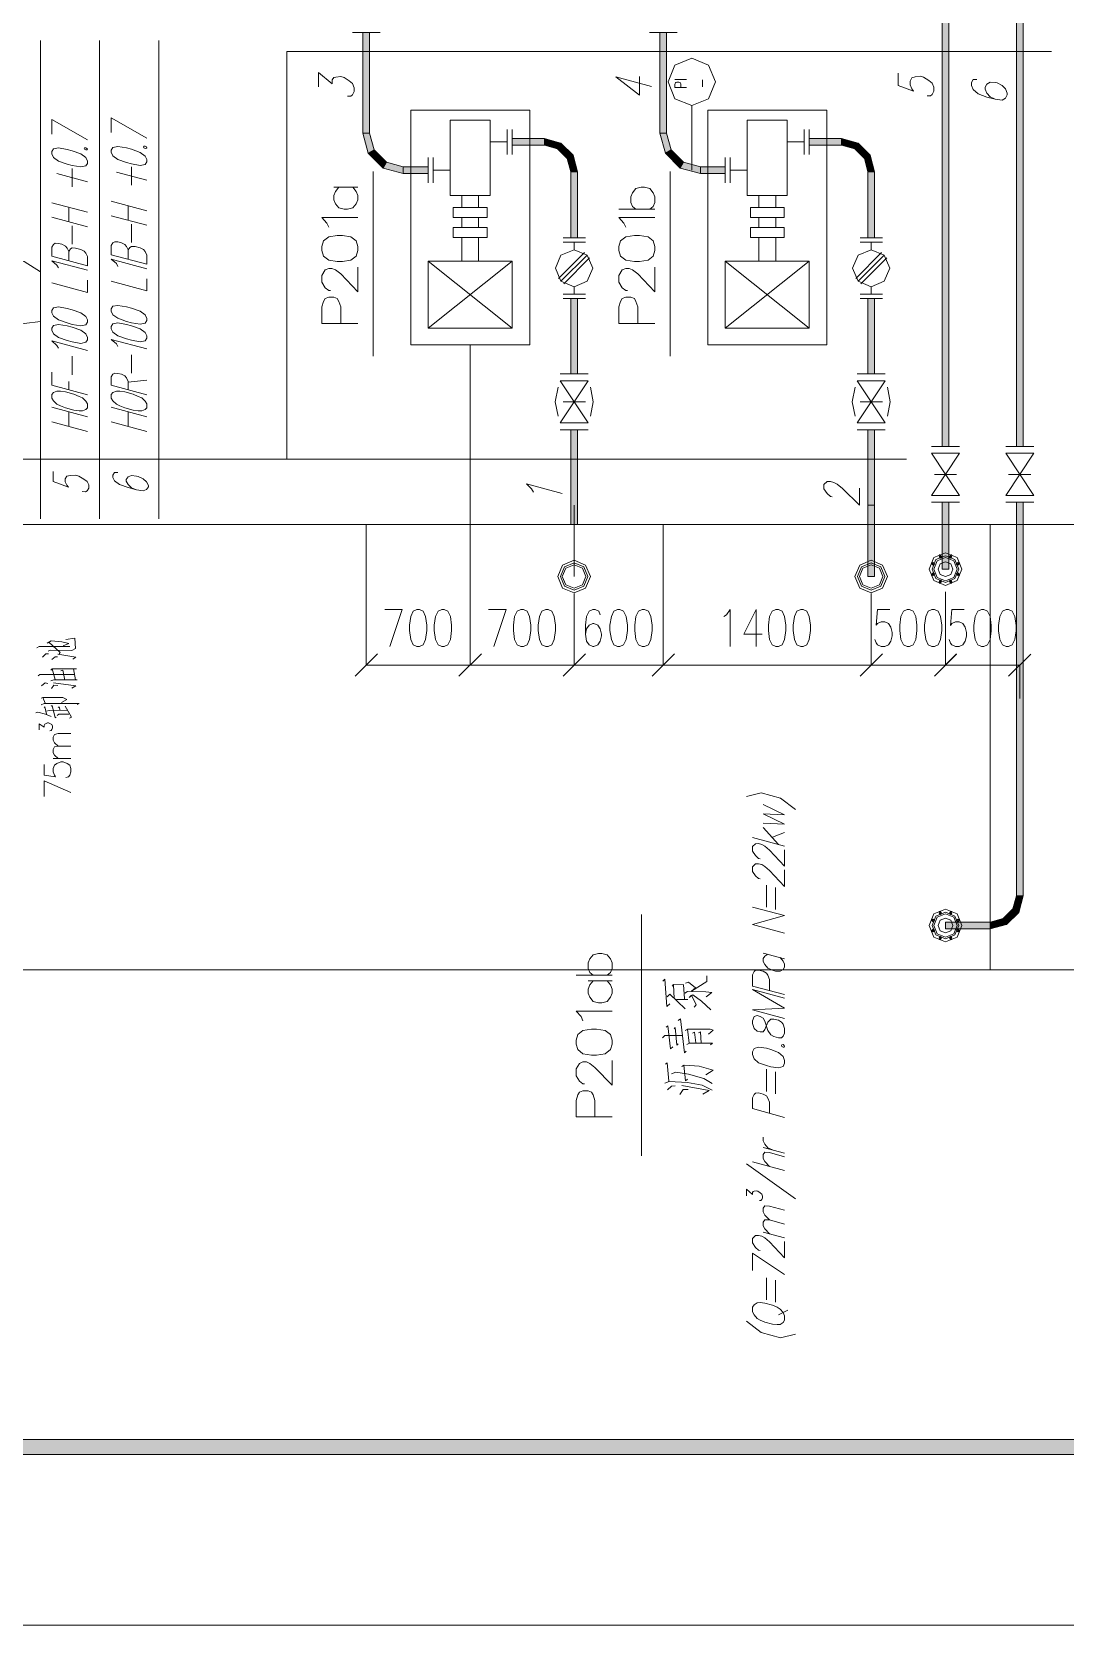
# Model space of a CAD drawing. Header units: millimetres. Extents: x 261 to 114907, y 32 to 1998430.
# Drawn here: x 73145 to 80103, y 1927133 to 1937865 of the extents above; entities that cross this region are included whole.
import ezdxf

# ---------------------------------------------------------------- set-up
doc = ezdxf.new("R2010")
doc.units = ezdxf.units.MM

msp = doc.modelspace()

# ---------------------------------------------------------------- hatches: boundary and pattern name
h = msp.add_hatch(color=0)
h.dxf.hatch_style = 2
h.paths.add_polyline_path([(79819, 1935072), (79775, 1935072), (79775, 1939048), (79819, 1939048)])
h = msp.add_hatch(color=0)
h.dxf.hatch_style = 2
h.paths.add_polyline_path([(79320, 1935072), (79274, 1935072), (79274, 1938547), (79320, 1938547)])
h = msp.add_hatch(color=0)
h.dxf.hatch_style = 2
h.paths.add_polyline_path([(75419, 1937183), (75374, 1937183), (75374, 1937860), (75419, 1937860)])
h = msp.add_hatch(color=0)
h.dxf.hatch_style = 2
h.paths.add_polyline_path([(77419, 1937183), (77374, 1937183), (77374, 1937860), (77419, 1937860)])
h = msp.add_hatch(color=0)
h.dxf.hatch_style = 2
h.paths.add_polyline_path([(75374, 1937183), (75410, 1937047), (75450, 1937070), (75419, 1937183)])
h = msp.add_hatch(color=0)
h.dxf.hatch_style = 2
h.paths.add_polyline_path([(76379, 1937101), (76379, 1937146), (76596, 1937146), (76596, 1937101)])
h = msp.add_hatch(color=0)
h.dxf.hatch_style = 2
h.paths.add_polyline_path([(76708, 1937116), (76596, 1937146), (76596, 1937101), (76685, 1937077)])
h = msp.add_hatch(color=0)
h.dxf.hatch_style = 2
h.paths.add_polyline_path([(76789, 1937035), (76708, 1937116), (76685, 1937077), (76750, 1937012)])
h = msp.add_hatch(color=0)
h.dxf.hatch_style = 2
h.paths.add_polyline_path([(77374, 1937183), (77411, 1937047), (77450, 1937070), (77419, 1937183)])
h = msp.add_hatch(color=0)
h.dxf.hatch_style = 2
h.paths.add_polyline_path([(78379, 1937101), (78379, 1937146), (78597, 1937146), (78597, 1937101)])
h = msp.add_hatch(color=0)
h.dxf.hatch_style = 2
h.paths.add_polyline_path([(78708, 1937116), (78597, 1937146), (78597, 1937101), (78686, 1937077)])
h = msp.add_hatch(color=0)
h.dxf.hatch_style = 2
h.paths.add_polyline_path([(78790, 1937035), (78708, 1937116), (78686, 1937077), (78751, 1937012)])
h = msp.add_hatch(color=0)
h.dxf.hatch_style = 2
h.paths.add_polyline_path([(75410, 1937047), (75510, 1936947), (75533, 1936987), (75450, 1937070)])
h = msp.add_hatch(color=0)
h.dxf.hatch_style = 2
h.paths.add_polyline_path([(76819, 1936923), (76789, 1937035), (76750, 1937012), (76774, 1936923)])
h = msp.add_hatch(color=0)
h.dxf.hatch_style = 2
h.paths.add_polyline_path([(77411, 1937047), (77511, 1936947), (77533, 1936987), (77450, 1937070)])
h = msp.add_hatch(color=0)
h.dxf.hatch_style = 2
h.paths.add_polyline_path([(78819, 1936923), (78790, 1937035), (78751, 1937012), (78774, 1936923)])
h = msp.add_hatch(color=0)
h.dxf.hatch_style = 2
h.paths.add_polyline_path([(75510, 1936947), (75646, 1936911), (75646, 1936956), (75533, 1936987)])
h = msp.add_hatch(color=0)
h.dxf.hatch_style = 2
h.paths.add_polyline_path([(75814, 1936956), (75814, 1936911), (75646, 1936911), (75646, 1936956)])
h = msp.add_hatch(color=0)
h.dxf.hatch_style = 2
h.paths.add_polyline_path([(76774, 1936923), (76819, 1936923), (76819, 1936478), (76774, 1936478)])
h = msp.add_hatch(color=0)
h.dxf.hatch_style = 2
h.paths.add_polyline_path([(77511, 1936947), (77647, 1936911), (77647, 1936956), (77533, 1936987)])
h = msp.add_hatch(color=0)
h.dxf.hatch_style = 2
h.paths.add_polyline_path([(77814, 1936956), (77814, 1936911), (77647, 1936911), (77647, 1936956)])
h = msp.add_hatch(color=0)
h.dxf.hatch_style = 2
h.paths.add_polyline_path([(78774, 1936923), (78819, 1936923), (78819, 1936478), (78774, 1936478)])
h = msp.add_hatch(color=0)
h.dxf.hatch_style = 2
h.paths.add_polyline_path([(76774, 1936068), (76819, 1936068), (76819, 1935561), (76774, 1935561)])
h = msp.add_hatch(color=0)
h.dxf.hatch_style = 2
h.paths.add_polyline_path([(78774, 1936068), (78819, 1936068), (78819, 1935561), (78774, 1935561)])
h = msp.add_hatch(color=0)
h.dxf.hatch_style = 2
h.paths.add_polyline_path([(76774, 1935185), (76819, 1935185), (76819, 1934546), (76774, 1934546)])
h = msp.add_hatch(color=0)
h.dxf.hatch_style = 2
h.paths.add_polyline_path([(78774, 1935185), (78819, 1935185), (78819, 1934546), (78774, 1934546)])
h = msp.add_hatch(color=0)
h.dxf.hatch_style = 2
h.paths.add_polyline_path([(78819, 1934196), (78774, 1934196), (78774, 1934676), (78819, 1934676)])
h = msp.add_hatch(color=0)
h.dxf.hatch_style = 2
h.paths.add_polyline_path([(79320, 1934246), (79274, 1934246), (79274, 1934697), (79320, 1934697)])
h = msp.add_hatch(color=0)
h.dxf.hatch_style = 2
h.paths.add_polyline_path([(79819, 1932046), (79775, 1932046), (79775, 1934697), (79819, 1934697)])
h = msp.add_hatch(color=0)
h.dxf.hatch_style = 2
h.paths.add_polyline_path([(79708, 1931853), (79790, 1931934), (79751, 1931957), (79686, 1931892)])
h = msp.add_hatch(color=0)
h.dxf.hatch_style = 2
h.paths.add_polyline_path([(79790, 1931934), (79819, 1932046), (79775, 1932046), (79751, 1931957)])
h = msp.add_hatch(color=0)
h.dxf.hatch_style = 2
h.paths.add_polyline_path([(79297, 1931823), (79297, 1931869), (79597, 1931869), (79597, 1931823)])
h = msp.add_hatch(color=0)
h.dxf.hatch_style = 2
h.paths.add_polyline_path([(79597, 1931823), (79708, 1931853), (79686, 1931892), (79597, 1931869)])
h = msp.add_hatch(color=0)
h.dxf.hatch_style = 2
h.paths.add_polyline_path([(16914, 1928283), (17014, 1928383), (113657, 1928383), (113757, 1928283)])

# ---------------------------------------------------------------- linework, layer by layer
at = {"color": 0, "lineweight": 0}
for points in [[(114907, 1927133), (114907, 1998430), (13963, 1998430), (13963, 1927133)], [(79819, 1935072), (79775, 1935072), (79775, 1939048), (79819, 1939048)], [(79320, 1935072), (79274, 1935072), (79274, 1938547), (79320, 1938547)], [(75419, 1937183), (75374, 1937183), (75374, 1937860), (75419, 1937860)], [(77419, 1937183), (77374, 1937183), (77374, 1937860), (77419, 1937860)], [(77429, 1937528), (77475, 1937641), (77589, 1937688), (77702, 1937641), (77748, 1937528), (77702, 1937415), (77589, 1937369), (77475, 1937415)], [(75374, 1937183), (75410, 1937047), (75450, 1937070), (75419, 1937183)], [(76379, 1937101), (76379, 1937146), (76596, 1937146), (76596, 1937101)], [(76708, 1937116), (76596, 1937146), (76596, 1937101), (76685, 1937077)], [(76789, 1937035), (76708, 1937116), (76685, 1937077), (76750, 1937012)], [(77374, 1937183), (77411, 1937047), (77450, 1937070), (77419, 1937183)], [(78379, 1937101), (78379, 1937146), (78597, 1937146), (78597, 1937101)], [(78708, 1937116), (78597, 1937146), (78597, 1937101), (78686, 1937077)], [(78790, 1937035), (78708, 1937116), (78686, 1937077), (78751, 1937012)], [(73417, 1936965), (73382, 1936975), (73325, 1936995), (73291, 1937020), (73279, 1937043), (73279, 1937059), (73291, 1937077), (73325, 1937083), (73382, 1937072), (73417, 1937063), (73474, 1937043), (73508, 1937018), (73519, 1936995), (73519, 1936979), (73508, 1936962), (73474, 1936956)], [(73508, 1937070), (73516, 1937071), (73520, 1937074), (73516, 1937080), (73508, 1937085), (73500, 1937084), (73497, 1937080), (73500, 1937075)], [(73817, 1936976), (73782, 1936985), (73725, 1937006), (73691, 1937030), (73680, 1937054), (73680, 1937069), (73691, 1937087), (73725, 1937093), (73782, 1937083), (73817, 1937074), (73874, 1937053), (73908, 1937028), (73920, 1937005), (73920, 1936990), (73908, 1936972), (73874, 1936966)], [(73908, 1937080), (73917, 1937081), (73920, 1937084), (73917, 1937090), (73908, 1937096), (73900, 1937095), (73897, 1937091), (73900, 1937085)], [(75410, 1937047), (75510, 1936947), (75533, 1936987), (75450, 1937070)], [(76819, 1936923), (76789, 1937035), (76750, 1937012), (76774, 1936923)], [(77411, 1937047), (77511, 1936947), (77533, 1936987), (77450, 1937070)], [(78819, 1936923), (78790, 1937035), (78751, 1937012), (78774, 1936923)], [(75510, 1936947), (75646, 1936911), (75646, 1936956), (75533, 1936987)], [(75814, 1936956), (75814, 1936911), (75646, 1936911), (75646, 1936956)], [(76774, 1936923), (76819, 1936923), (76819, 1936478), (76774, 1936478)], [(77511, 1936947), (77647, 1936911), (77647, 1936956), (77533, 1936987)], [(77814, 1936956), (77814, 1936911), (77647, 1936911), (77647, 1936956)], [(78774, 1936923), (78819, 1936923), (78819, 1936478), (78774, 1936478)], [(75236, 1936318), (75201, 1936318), (75144, 1936327), (75109, 1936355), (75097, 1936392), (75097, 1936420), (75109, 1936457), (75144, 1936485), (75201, 1936494), (75236, 1936494), (75294, 1936485), (75328, 1936457), (75340, 1936420), (75340, 1936392), (75328, 1936355), (75294, 1936327)], [(77237, 1936318), (77202, 1936318), (77144, 1936327), (77109, 1936355), (77098, 1936392), (77098, 1936420), (77109, 1936457), (77144, 1936485), (77202, 1936494), (77237, 1936494), (77294, 1936485), (77329, 1936457), (77341, 1936420), (77341, 1936392), (77329, 1936355), (77294, 1936327)], [(76671, 1936273), (76708, 1936362), (76797, 1936398), (76885, 1936362), (76922, 1936273), (76885, 1936185), (76797, 1936148), (76708, 1936185)], [(78672, 1936273), (78709, 1936362), (78797, 1936398), (78885, 1936362), (78922, 1936273), (78885, 1936185), (78797, 1936148), (78709, 1936185)], [(76774, 1936068), (76819, 1936068), (76819, 1935561), (76774, 1935561)], [(78774, 1936068), (78819, 1936068), (78819, 1935561), (78774, 1935561)], [(73417, 1935895), (73382, 1935905), (73325, 1935925), (73291, 1935950), (73279, 1935973), (73279, 1935989), (73291, 1936007), (73325, 1936013), (73382, 1936002), (73417, 1935993), (73474, 1935973), (73508, 1935948), (73519, 1935925), (73519, 1935909), (73508, 1935892), (73474, 1935886)], [(73817, 1935906), (73782, 1935915), (73725, 1935936), (73691, 1935960), (73680, 1935984), (73680, 1935999), (73691, 1936017), (73725, 1936023), (73782, 1936013), (73817, 1936004), (73874, 1935983), (73908, 1935958), (73920, 1935935), (73920, 1935920), (73908, 1935902), (73874, 1935896)], [(73417, 1935777), (73382, 1935786), (73325, 1935807), (73291, 1935832), (73279, 1935855), (73279, 1935870), (73291, 1935888), (73325, 1935895), (73382, 1935884), (73417, 1935875), (73474, 1935855), (73508, 1935830), (73519, 1935806), (73519, 1935791), (73508, 1935774), (73474, 1935767)], [(73817, 1935788), (73782, 1935797), (73725, 1935817), (73691, 1935842), (73680, 1935865), (73680, 1935881), (73691, 1935898), (73725, 1935905), (73782, 1935895), (73817, 1935885), (73874, 1935865), (73908, 1935840), (73920, 1935817), (73920, 1935801), (73908, 1935784), (73874, 1935777)], [(73428, 1935316), (73371, 1935332), (73337, 1935346), (73314, 1935357), (73291, 1935379), (73279, 1935397), (73279, 1935423), (73291, 1935436), (73314, 1935445), (73337, 1935444), (73371, 1935440), (73428, 1935424), (73463, 1935410), (73485, 1935399), (73508, 1935377), (73519, 1935359), (73519, 1935333), (73508, 1935321), (73485, 1935312), (73463, 1935312)], [(73828, 1935316), (73771, 1935332), (73737, 1935346), (73714, 1935357), (73691, 1935379), (73680, 1935397), (73680, 1935423), (73691, 1935436), (73714, 1935445), (73737, 1935444), (73771, 1935440), (73828, 1935424), (73862, 1935410), (73885, 1935399), (73908, 1935377), (73920, 1935359), (73920, 1935333), (73908, 1935321), (73885, 1935312), (73862, 1935312)], [(76774, 1935185), (76819, 1935185), (76819, 1934546), (76774, 1934546)], [(78774, 1935185), (78819, 1935185), (78819, 1934546), (78774, 1934546)], [(78819, 1934196), (78774, 1934196), (78774, 1934676), (78819, 1934676)], [(79320, 1934246), (79274, 1934246), (79274, 1934697), (79320, 1934697)], [(79819, 1932046), (79775, 1932046), (79775, 1934697), (79819, 1934697)], [(70595, 1931546), (70595, 1934546), (79597, 1934546), (79597, 1931546)], [(79187, 1934246), (79219, 1934324), (79297, 1934356), (79375, 1934324), (79407, 1934246), (79375, 1934169), (79297, 1934136), (79219, 1934169)], [(79207, 1934246), (79233, 1934310), (79297, 1934336), (79361, 1934310), (79387, 1934246), (79361, 1934183), (79297, 1934156), (79233, 1934183)], [(79218, 1934246), (79241, 1934302), (79297, 1934325), (79353, 1934302), (79376, 1934246), (79353, 1934190), (79297, 1934167), (79241, 1934190)], [(79254, 1934330), (79263, 1934339), (79271, 1934330), (79263, 1934320)], [(79323, 1934330), (79331, 1934339), (79340, 1934330), (79331, 1934320)], [(76687, 1934196), (76719, 1934273), (76797, 1934306), (76874, 1934273), (76906, 1934196), (76874, 1934119), (76797, 1934087), (76719, 1934119)], [(76704, 1934196), (76731, 1934261), (76797, 1934289), (76862, 1934261), (76889, 1934196), (76862, 1934131), (76797, 1934104), (76731, 1934131)], [(76717, 1934196), (76740, 1934253), (76797, 1934276), (76853, 1934253), (76876, 1934196), (76853, 1934140), (76797, 1934117), (76740, 1934140)], [(78687, 1934196), (78720, 1934273), (78797, 1934306), (78874, 1934273), (78906, 1934196), (78874, 1934119), (78797, 1934087), (78720, 1934119)], [(78705, 1934196), (78732, 1934261), (78797, 1934289), (78862, 1934261), (78889, 1934196), (78862, 1934131), (78797, 1934104), (78732, 1934131)], [(78717, 1934196), (78740, 1934253), (78797, 1934276), (78853, 1934253), (78876, 1934196), (78853, 1934140), (78797, 1934117), (78740, 1934140)], [(79205, 1934281), (79214, 1934290), (79223, 1934281), (79214, 1934272)], [(79205, 1934212), (79214, 1934221), (79223, 1934212), (79214, 1934203)], [(79247, 1934246), (79261, 1934282), (79297, 1934296), (79333, 1934282), (79347, 1934246), (79333, 1934211), (79297, 1934196), (79261, 1934211)], [(79371, 1934281), (79380, 1934290), (79389, 1934281), (79380, 1934272)], [(79371, 1934212), (79380, 1934221), (79389, 1934212), (79380, 1934203)], [(79254, 1934163), (79263, 1934172), (79271, 1934163), (79263, 1934154)], [(79323, 1934163), (79331, 1934172), (79340, 1934163), (79331, 1934154)], [(75738, 1933975), (75713, 1933963), (75696, 1933927), (75688, 1933868), (75688, 1933832), (75696, 1933773), (75713, 1933737), (75738, 1933725), (75755, 1933725), (75780, 1933737), (75796, 1933773), (75805, 1933832), (75805, 1933868), (75796, 1933927), (75780, 1933963), (75755, 1933975)], [(75905, 1933975), (75880, 1933963), (75863, 1933927), (75855, 1933868), (75855, 1933832), (75863, 1933773), (75880, 1933737), (75905, 1933725), (75921, 1933725), (75946, 1933737), (75963, 1933773), (75971, 1933832), (75971, 1933868), (75963, 1933927), (75946, 1933963), (75921, 1933975)], [(76438, 1933975), (76413, 1933963), (76396, 1933927), (76388, 1933868), (76388, 1933832), (76396, 1933773), (76413, 1933737), (76438, 1933725), (76455, 1933725), (76480, 1933737), (76497, 1933773), (76505, 1933832), (76505, 1933868), (76497, 1933927), (76480, 1933963), (76455, 1933975)], [(76605, 1933975), (76580, 1933963), (76563, 1933927), (76555, 1933868), (76555, 1933832), (76563, 1933773), (76580, 1933737), (76605, 1933725), (76622, 1933725), (76647, 1933737), (76663, 1933773), (76672, 1933832), (76672, 1933868), (76663, 1933927), (76647, 1933963), (76622, 1933975)], [(77088, 1933975), (77063, 1933963), (77047, 1933927), (77038, 1933868), (77038, 1933832), (77047, 1933773), (77063, 1933737), (77088, 1933725), (77105, 1933725), (77130, 1933737), (77146, 1933773), (77155, 1933832), (77155, 1933868), (77146, 1933927), (77130, 1933963), (77105, 1933975)], [(77255, 1933975), (77230, 1933963), (77213, 1933927), (77205, 1933868), (77205, 1933832), (77213, 1933773), (77230, 1933737), (77255, 1933725), (77271, 1933725), (77297, 1933737), (77313, 1933773), (77322, 1933832), (77322, 1933868), (77313, 1933927), (77297, 1933963), (77271, 1933975)], [(78155, 1933975), (78130, 1933963), (78113, 1933927), (78105, 1933868), (78105, 1933832), (78113, 1933773), (78130, 1933737), (78155, 1933725), (78172, 1933725), (78197, 1933737), (78213, 1933773), (78222, 1933832), (78222, 1933868), (78213, 1933927), (78197, 1933963), (78172, 1933975)], [(78322, 1933975), (78297, 1933963), (78280, 1933927), (78272, 1933868), (78272, 1933832), (78280, 1933773), (78297, 1933737), (78322, 1933725), (78338, 1933725), (78363, 1933737), (78380, 1933773), (78388, 1933832), (78388, 1933868), (78380, 1933927), (78363, 1933963), (78338, 1933975)], [(79039, 1933975), (79014, 1933963), (78997, 1933927), (78989, 1933868), (78989, 1933832), (78997, 1933773), (79014, 1933737), (79039, 1933725), (79055, 1933725), (79080, 1933737), (79097, 1933773), (79105, 1933832), (79105, 1933868), (79097, 1933927), (79080, 1933963), (79055, 1933975)], [(79205, 1933975), (79180, 1933963), (79164, 1933927), (79155, 1933868), (79155, 1933832), (79164, 1933773), (79180, 1933737), (79205, 1933725), (79222, 1933725), (79247, 1933737), (79264, 1933773), (79272, 1933832), (79272, 1933868), (79264, 1933927), (79247, 1933963), (79222, 1933975)], [(79539, 1933974), (79514, 1933962), (79497, 1933926), (79489, 1933867), (79489, 1933831), (79497, 1933771), (79514, 1933736), (79539, 1933724), (79555, 1933724), (79580, 1933736), (79597, 1933771), (79605, 1933831), (79605, 1933867), (79597, 1933926), (79580, 1933962), (79555, 1933974)], [(79705, 1933974), (79680, 1933962), (79664, 1933926), (79655, 1933867), (79655, 1933831), (79664, 1933771), (79680, 1933736), (79705, 1933724), (79722, 1933724), (79747, 1933736), (79764, 1933771), (79772, 1933831), (79772, 1933867), (79764, 1933926), (79747, 1933962), (79722, 1933974)], [(73272, 1933565), (73282, 1933575)], [(79187, 1931846), (79219, 1931924), (79297, 1931956), (79375, 1931924), (79407, 1931846), (79375, 1931768), (79297, 1931736), (79219, 1931768)], [(79708, 1931853), (79790, 1931934), (79751, 1931957), (79686, 1931892)], [(79790, 1931934), (79819, 1932046), (79775, 1932046), (79751, 1931957)], [(79205, 1931880), (79214, 1931889), (79223, 1931880), (79214, 1931871)], [(79207, 1931846), (79233, 1931909), (79297, 1931936), (79361, 1931909), (79387, 1931846), (79361, 1931782), (79297, 1931756), (79233, 1931782)], [(79218, 1931846), (79241, 1931902), (79297, 1931925), (79353, 1931902), (79376, 1931846), (79353, 1931790), (79297, 1931767), (79241, 1931790)], [(79247, 1931846), (79261, 1931881), (79297, 1931896), (79333, 1931881), (79347, 1931846), (79333, 1931810), (79297, 1931796), (79261, 1931810)], [(79254, 1931929), (79263, 1931938), (79271, 1931929), (79263, 1931920)], [(79297, 1931823), (79297, 1931869), (79597, 1931869), (79597, 1931823)], [(79323, 1931929), (79331, 1931938), (79340, 1931929), (79331, 1931920)], [(79371, 1931880), (79380, 1931889), (79389, 1931880), (79380, 1931871)], [(79597, 1931823), (79708, 1931853), (79686, 1931892), (79597, 1931869)], [(79205, 1931811), (79214, 1931820), (79223, 1931811), (79214, 1931802)], [(79254, 1931763), (79263, 1931772), (79271, 1931763), (79263, 1931753)], [(79323, 1931763), (79331, 1931772), (79340, 1931763), (79331, 1931753)], [(79371, 1931811), (79380, 1931820), (79389, 1931811), (79380, 1931802)], [(78173, 1931089), (78193, 1931090), (78204, 1931099), (78214, 1931121), (78214, 1931152), (78204, 1931180), (78193, 1931195), (78173, 1931207), (78142, 1931215), (78121, 1931214), (78101, 1931195), (78080, 1931145), (78070, 1931129), (78049, 1931129), (78029, 1931134), (78008, 1931152), (77998, 1931186), (77998, 1931204), (78008, 1931232), (78029, 1931239), (78049, 1931233), (78070, 1931222), (78080, 1931201), (78101, 1931139), (78121, 1931109), (78142, 1931098)], [(76948, 1930973), (76913, 1930973), (76856, 1930982), (76821, 1931010), (76810, 1931047), (76810, 1931074), (76821, 1931111), (76856, 1931139), (76913, 1931148), (76948, 1931148), (77006, 1931139), (77041, 1931111), (77053, 1931074), (77053, 1931047), (77041, 1931010), (77006, 1930982)], [(78121, 1930893), (78091, 1930902), (78039, 1930921), (78008, 1930948), (77998, 1930976), (77998, 1930994), (78008, 1931016), (78039, 1931026), (78091, 1931019), (78121, 1931011), (78173, 1930990), (78204, 1930964), (78214, 1930936), (78214, 1930918), (78204, 1930896), (78173, 1930886)], [(78204, 1931025), (78211, 1931027), (78214, 1931032), (78211, 1931038), (78204, 1931044), (78196, 1931042), (78193, 1931037), (78196, 1931031)], [(78132, 1929159), (78080, 1929173), (78049, 1929187), (78029, 1929199), (78008, 1929223), (77998, 1929244), (77998, 1929275), (78008, 1929291), (78029, 1929304), (78049, 1929305), (78080, 1929302), (78132, 1929289), (78163, 1929274), (78183, 1929262), (78204, 1929238), (78214, 1929217), (78214, 1929186), (78204, 1929171), (78183, 1929158), (78163, 1929157)], [(16914, 1928283), (17014, 1928383), (113657, 1928383), (113757, 1928283)]]:
    msp.add_lwpolyline(points, close=True, dxfattribs=at)
for points in [[(75303, 1937860), (75490, 1937860)], [(77303, 1937860), (77491, 1937860)], [(73204, 1934584), (73204, 1937807)], [(73600, 1934584), (73600, 1937807)], [(73600, 1934584), (73600, 1937807)], [(73999, 1934584), (73999, 1937807)], [(80010, 1937732), (74862, 1937732)], [(74862, 1937732), (74862, 1934987)], [(75076, 1937496), (75076, 1937591), (75168, 1937516), (75168, 1937541), (75179, 1937557), (75191, 1937560), (75225, 1937564), (75248, 1937558), (75282, 1937536), (75305, 1937517), (75316, 1937489), (75316, 1937464), (75305, 1937442), (75294, 1937432), (75271, 1937432)], [(77317, 1937498), (77077, 1937563), (77237, 1937438), (77237, 1937564)], [(77554, 1937545), (77474, 1937545)], [(77554, 1937490), (77474, 1937490), (77474, 1937514), (77478, 1937522), (77482, 1937524), (77489, 1937527), (77501, 1937527), (77508, 1937524), (77512, 1937522), (77516, 1937514), (77516, 1937490)], [(77660, 1937542), (77660, 1937494)], [(78979, 1937587), (78979, 1937505), (79082, 1937465), (79071, 1937481), (79059, 1937509), (79059, 1937534), (79071, 1937556), (79093, 1937563), (79127, 1937566), (79150, 1937560), (79185, 1937538), (79208, 1937520), (79219, 1937492), (79219, 1937466), (79208, 1937444), (79196, 1937435), (79173, 1937434)], [(79632, 1937411), (79598, 1937427), (79575, 1937452), (79564, 1937480), (79564, 1937492), (79575, 1937514), (79598, 1937527), (79632, 1937524), (79644, 1937521), (79678, 1937505), (79701, 1937481), (79712, 1937452), (79712, 1937440), (79701, 1937418), (79678, 1937405), (79632, 1937411), (79575, 1937426), (79518, 1937448), (79484, 1937476), (79472, 1937504), (79472, 1937523), (79484, 1937545), (79507, 1937545)], [(75696, 1935757), (75696, 1937337)], [(76498, 1937337), (75696, 1937337)], [(76498, 1935757), (76498, 1937337)], [(77589, 1937369), (77589, 1936934)], [(77696, 1935757), (77696, 1937337)], [(78498, 1937337), (77696, 1937337)], [(78498, 1935757), (78498, 1937337)], [(73279, 1937177), (73279, 1937275), (73519, 1937139)], [(73680, 1937187), (73680, 1937285), (73920, 1937149)], [(75961, 1937271), (76232, 1937271)], [(75961, 1936762), (75961, 1937271)], [(76232, 1936762), (76232, 1937271)], [(76345, 1937208), (76345, 1937039)], [(76379, 1937208), (76379, 1937039)], [(77961, 1937271), (78232, 1937271)], [(77961, 1936762), (77961, 1937271)], [(78232, 1936762), (78232, 1937271)], [(78345, 1937208), (78345, 1937039)], [(78379, 1937208), (78379, 1937039)], [(76345, 1937124), (76232, 1937124)], [(78345, 1937124), (78232, 1937124)], [(75814, 1937018), (75814, 1936849)], [(75848, 1937018), (75848, 1936849)], [(77814, 1937018), (77814, 1936849)], [(77848, 1937018), (77848, 1936849)], [(73314, 1936911), (73519, 1936856)], [(73417, 1936822), (73417, 1936945)], [(73714, 1936921), (73920, 1936866)], [(73817, 1936832), (73817, 1936955)], [(75443, 1935681), (75443, 1936924)], [(75848, 1936934), (75961, 1936934)], [(77443, 1935681), (77443, 1936924)], [(77848, 1936934), (77961, 1936934)], [(75213, 1936818), (75190, 1936790), (75178, 1936762), (75178, 1936734), (75190, 1936707), (75213, 1936679), (75247, 1936670), (75271, 1936670), (75306, 1936679), (75328, 1936707), (75340, 1936734), (75340, 1936762), (75328, 1936790), (75306, 1936818)], [(75178, 1936818), (75340, 1936818)], [(77213, 1936670), (77190, 1936688), (77179, 1936716), (77179, 1936753), (77190, 1936781), (77213, 1936809), (77248, 1936818), (77271, 1936818), (77306, 1936809), (77329, 1936781), (77341, 1936753), (77341, 1936716), (77329, 1936688), (77306, 1936670)], [(73279, 1936714), (73519, 1936650)], [(73394, 1936586), (73394, 1936684)], [(73680, 1936725), (73920, 1936660)], [(73794, 1936596), (73794, 1936694)], [(75961, 1936762), (76232, 1936762)], [(75983, 1936615), (75983, 1936683)], [(75983, 1936683), (76210, 1936683)], [(76040, 1936683), (76040, 1936762)], [(76153, 1936683), (76153, 1936762)], [(76210, 1936615), (76210, 1936683)], [(77341, 1936670), (77098, 1936670)], [(77961, 1936762), (78232, 1936762)], [(77984, 1936615), (77984, 1936683)], [(77984, 1936683), (78210, 1936683)], [(78041, 1936683), (78041, 1936762)], [(78154, 1936683), (78154, 1936762)], [(78210, 1936615), (78210, 1936683)], [(73519, 1936552), (73279, 1936616)], [(73920, 1936563), (73680, 1936627)], [(73817, 1936446), (73817, 1936569)], [(75144, 1936549), (75132, 1936577), (75097, 1936614), (75340, 1936614)], [(75983, 1936615), (76210, 1936615)], [(76040, 1936547), (76040, 1936615)], [(76153, 1936547), (76153, 1936615)], [(77144, 1936549), (77132, 1936577), (77098, 1936614), (77341, 1936614)], [(77984, 1936615), (78210, 1936615)], [(78041, 1936547), (78041, 1936615)], [(78154, 1936547), (78154, 1936615)], [(73417, 1936436), (73417, 1936559)], [(75983, 1936547), (75983, 1936479)], [(75983, 1936547), (76210, 1936547)], [(75983, 1936479), (76210, 1936479)], [(76040, 1936321), (76040, 1936479)], [(76153, 1936321), (76153, 1936479)], [(76210, 1936547), (76210, 1936479)], [(76872, 1936478), (76722, 1936478)], [(77984, 1936547), (77984, 1936479)], [(77984, 1936547), (78210, 1936547)], [(77984, 1936479), (78210, 1936479)], [(78041, 1936321), (78041, 1936479)], [(78154, 1936321), (78154, 1936479)], [(78210, 1936547), (78210, 1936479)], [(78872, 1936478), (78722, 1936478)], [(73204, 1936248), (73094, 1936319), (72949, 1936358), (72839, 1936346)], [(73519, 1936290), (73279, 1936354), (73279, 1936416), (73291, 1936433), (73302, 1936441), (73325, 1936440), (73348, 1936434), (73371, 1936422), (73382, 1936409), (73394, 1936385), (73394, 1936323)], [(73394, 1936385), (73405, 1936403), (73417, 1936410), (73440, 1936409), (73474, 1936400), (73497, 1936388), (73508, 1936375), (73519, 1936352), (73519, 1936290)], [(73920, 1936300), (73680, 1936364), (73680, 1936426), (73691, 1936444), (73703, 1936451), (73725, 1936450), (73748, 1936444), (73771, 1936432), (73782, 1936419), (73794, 1936396), (73794, 1936334)], [(73794, 1936396), (73805, 1936413), (73817, 1936420), (73840, 1936419), (73874, 1936410), (73897, 1936399), (73908, 1936385), (73920, 1936362), (73920, 1936300)], [(76866, 1936378), (76692, 1936204)], [(76885, 1936362), (76708, 1936185)], [(76872, 1936448), (76722, 1936448)], [(76797, 1936398), (76797, 1936448)], [(78866, 1936378), (78693, 1936204)], [(78885, 1936362), (78709, 1936185)], [(78872, 1936448), (78722, 1936448)], [(78797, 1936398), (78797, 1936448)], [(73325, 1936275), (73314, 1936294), (73279, 1936323), (73519, 1936259)], [(73725, 1936285), (73714, 1936304), (73680, 1936334), (73920, 1936269)], [(75155, 1936123), (75144, 1936123), (75120, 1936142), (75097, 1936179), (75097, 1936225), (75120, 1936262), (75144, 1936272), (75166, 1936272), (75190, 1936262), (75225, 1936235), (75340, 1936114), (75340, 1936281)], [(75814, 1935869), (75814, 1936321)], [(75814, 1936321), (76379, 1936321)], [(75814, 1936321), (76379, 1935869)], [(76379, 1936321), (75814, 1935869)], [(76379, 1935869), (76379, 1936321)], [(76901, 1936342), (76728, 1936169)], [(77156, 1936123), (77144, 1936123), (77121, 1936142), (77098, 1936179), (77098, 1936225), (77121, 1936262), (77144, 1936272), (77167, 1936272), (77190, 1936262), (77225, 1936235), (77341, 1936114), (77341, 1936281)], [(77814, 1935869), (77814, 1936321)], [(77814, 1936321), (78379, 1936321)], [(77814, 1936321), (78379, 1935869)], [(78379, 1936321), (77814, 1935869)], [(78379, 1935869), (78379, 1936321)], [(78901, 1936342), (78728, 1936169)], [(73279, 1936174), (73519, 1936110), (73519, 1936192)], [(73680, 1936185), (73920, 1936120), (73920, 1936202)], [(76797, 1936148), (76797, 1936098)], [(78797, 1936148), (78797, 1936098)], [(75340, 1935901), (75097, 1935901), (75097, 1936012), (75109, 1936049), (75120, 1936068), (75144, 1936077), (75178, 1936077), (75201, 1936068), (75213, 1936049), (75225, 1936012), (75225, 1935901)], [(76872, 1936098), (76722, 1936098)], [(76872, 1936068), (76722, 1936068)], [(77341, 1935901), (77098, 1935901), (77098, 1936012), (77109, 1936049), (77121, 1936068), (77144, 1936077), (77179, 1936077), (77202, 1936068), (77213, 1936049), (77225, 1936012), (77225, 1935901)], [(78872, 1936098), (78722, 1936098)], [(78872, 1936068), (78722, 1936068)], [(72839, 1936011), (72949, 1935940), (73094, 1935901), (73204, 1935914)], [(75814, 1935869), (76379, 1935869)], [(77814, 1935869), (78379, 1935869)], [(73325, 1935735), (73314, 1935753), (73279, 1935783), (73519, 1935719)], [(73725, 1935745), (73714, 1935764), (73680, 1935793), (73920, 1935729)], [(76498, 1935757), (75696, 1935757)], [(76096, 1935753), (76096, 1933598)], [(76096, 1935753), (76096, 1933598)], [(78498, 1935757), (77696, 1935757)], [(73417, 1935556), (73417, 1935680)], [(73817, 1935566), (73817, 1935690)], [(73519, 1935421), (73279, 1935485), (73279, 1935572)], [(73394, 1935454), (73394, 1935511)], [(73920, 1935421), (73680, 1935485), (73680, 1935541), (73691, 1935559), (73703, 1935566), (73725, 1935565), (73748, 1935559), (73771, 1935548), (73782, 1935534), (73794, 1935511), (73794, 1935454)], [(73794, 1935505), (73920, 1935518)], [(76703, 1935561), (76890, 1935561)], [(76703, 1935515), (76890, 1935515)], [(76890, 1935231), (76703, 1935515)], [(76703, 1935231), (76890, 1935515)], [(78703, 1935561), (78891, 1935561)], [(78703, 1935515), (78891, 1935515)], [(78891, 1935231), (78703, 1935515)], [(78703, 1935231), (78891, 1935515)], [(76688, 1935471), (76669, 1935373), (76688, 1935276)], [(76906, 1935276), (76924, 1935373), (76906, 1935471)], [(78688, 1935471), (78669, 1935373), (78688, 1935276)], [(78906, 1935276), (78924, 1935373), (78906, 1935471)], [(73279, 1935336), (73519, 1935271)], [(73394, 1935207), (73394, 1935305)], [(73680, 1935336), (73920, 1935271)], [(73794, 1935207), (73794, 1935305)], [(76872, 1935373), (76722, 1935373)], [(78872, 1935373), (78722, 1935373)], [(73519, 1935174), (73279, 1935238)], [(73920, 1935174), (73680, 1935238)], [(76703, 1935231), (76890, 1935231)], [(76703, 1935185), (76890, 1935185)], [(78703, 1935231), (78891, 1935231)], [(78703, 1935185), (78891, 1935185)], [(79203, 1935072), (79391, 1935072)], [(79891, 1935072), (79704, 1935072)], [(73999, 1934987), (71639, 1934987)], [(79034, 1934987), (73999, 1934987)], [(79391, 1935027), (79203, 1934741)], [(79203, 1935027), (79391, 1934741)], [(79203, 1935027), (79391, 1935027)], [(79891, 1935027), (79704, 1935027)], [(79891, 1935027), (79704, 1934741)], [(79704, 1935027), (79891, 1934741)], [(73289, 1934903), (73289, 1934836), (73392, 1934798), (73381, 1934811), (73369, 1934835), (73369, 1934855), (73381, 1934873), (73404, 1934877), (73438, 1934878), (73461, 1934872), (73495, 1934853), (73518, 1934836), (73529, 1934813), (73529, 1934792), (73518, 1934774), (73507, 1934767), (73484, 1934768)], [(73850, 1934780), (73815, 1934794), (73793, 1934816), (73781, 1934839), (73781, 1934850), (73793, 1934867), (73815, 1934876), (73850, 1934872), (73861, 1934869), (73895, 1934855), (73918, 1934834), (73930, 1934810), (73930, 1934800), (73918, 1934782), (73895, 1934773), (73850, 1934780), (73793, 1934795), (73735, 1934816), (73701, 1934840), (73690, 1934864), (73690, 1934879), (73701, 1934897), (73724, 1934896)], [(79372, 1934884), (79222, 1934884)], [(79722, 1934884), (79872, 1934884)], [(76522, 1934764), (76510, 1934786), (76476, 1934820), (76716, 1934756)], [(78534, 1934733), (78522, 1934736), (78500, 1934755), (78477, 1934786), (78477, 1934817), (78500, 1934836), (78522, 1934837), (78545, 1934830), (78568, 1934818), (78603, 1934790), (78717, 1934678), (78717, 1934791)], [(79203, 1934741), (79391, 1934741)], [(79891, 1934741), (79704, 1934741)], [(76797, 1934196), (76797, 1934676)], [(79203, 1934697), (79391, 1934697)], [(79891, 1934697), (79704, 1934697)], [(92350, 1934546), (37837, 1934546)], [(75397, 1934543), (75397, 1933598)], [(77397, 1934543), (77397, 1933598)], [(77397, 1934539), (77397, 1933598)], [(79267, 1934320), (79257, 1934344)], [(79327, 1934320), (79337, 1934344)], [(79224, 1934277), (79200, 1934286)], [(79224, 1934216), (79200, 1934206)], [(79370, 1934277), (79394, 1934286)], [(79370, 1934216), (79394, 1934206)], [(79267, 1934173), (79257, 1934149)], [(79297, 1934093), (79297, 1933598)], [(79297, 1934093), (79297, 1933597)], [(79327, 1934173), (79337, 1934149)], [(76797, 1934083), (76797, 1933598)], [(78797, 1934083), (78797, 1933598)], [(75521, 1933975), (75638, 1933975), (75555, 1933725)], [(76221, 1933975), (76338, 1933975), (76255, 1933725)], [(76797, 1933963), (76797, 1933598)], [(76972, 1933939), (76963, 1933963), (76938, 1933975), (76922, 1933975), (76897, 1933963), (76880, 1933927), (76872, 1933868), (76872, 1933808), (76880, 1933761), (76897, 1933737), (76922, 1933725), (76930, 1933725), (76955, 1933737), (76972, 1933761), (76980, 1933796), (76980, 1933808), (76972, 1933844), (76955, 1933868), (76930, 1933880), (76922, 1933880), (76897, 1933868), (76880, 1933844), (76872, 1933808)], [(77805, 1933927), (77822, 1933939), (77847, 1933975), (77847, 1933725)], [(78022, 1933975), (77939, 1933808), (78063, 1933808)], [(78022, 1933975), (78022, 1933725)], [(78797, 1933966), (78797, 1933598)], [(78922, 1933975), (78839, 1933975), (78830, 1933868), (78839, 1933880), (78864, 1933892), (78889, 1933892), (78914, 1933880), (78930, 1933856), (78939, 1933820), (78939, 1933796), (78930, 1933761), (78914, 1933737), (78889, 1933725), (78864, 1933725), (78839, 1933737), (78830, 1933749), (78822, 1933773)], [(79422, 1933974), (79339, 1933974), (79330, 1933867), (79339, 1933879), (79364, 1933891), (79389, 1933891), (79414, 1933879), (79430, 1933855), (79439, 1933819), (79439, 1933795), (79430, 1933760), (79414, 1933736), (79389, 1933724), (79364, 1933724), (79339, 1933736), (79330, 1933748), (79322, 1933771)], [(73270, 1933700), (73414, 1933697), (73440, 1933711), (73435, 1933781), (73374, 1933773)], [(73194, 1933725), (73178, 1933717)], [(73194, 1933725), (73400, 1933724)], [(73216, 1933654), (73239, 1933676), (73258, 1933675)], [(73329, 1933676), (73336, 1933684), (73260, 1933754), (73248, 1933748), (73275, 1933762), (73348, 1933757), (73395, 1933746), (73355, 1933730)], [(73270, 1933700), (73256, 1933693)], [(73421, 1933640), (73442, 1933653), (73320, 1933673)], [(75472, 1933675), (75322, 1933525)], [(76172, 1933675), (76021, 1933525)], [(76021, 1933525), (76172, 1933675)], [(76872, 1933675), (76722, 1933525)], [(76722, 1933525), (76872, 1933675)], [(77322, 1933525), (77472, 1933675)], [(77472, 1933675), (77322, 1933525)], [(78872, 1933675), (78722, 1933525)], [(78722, 1933525), (78872, 1933675)], [(79222, 1933525), (79372, 1933675)], [(79372, 1933674), (79222, 1933524)], [(79722, 1933524), (79872, 1933674)], [(73301, 1933656), (73279, 1933637)], [(73282, 1933575), (73301, 1933502)], [(73282, 1933575), (73445, 1933575), (73426, 1933575), (73440, 1933501)], [(73301, 1933656), (73317, 1933656)], [(73353, 1933565), (73341, 1933561)], [(73353, 1933565), (73367, 1933499)], [(76096, 1933600), (75397, 1933600)], [(76797, 1933600), (76096, 1933600)], [(77397, 1933600), (76797, 1933600)], [(77397, 1933600), (78797, 1933600)], [(79297, 1933600), (78797, 1933600)], [(79297, 1933599), (79797, 1933599)], [(79797, 1933375), (79797, 1933601)], [(73187, 1933527), (73199, 1933536), (73433, 1933537)], [(73211, 1933459), (73235, 1933481), (73253, 1933476)], [(73294, 1933501), (73272, 1933493)], [(73294, 1933464), (73277, 1933442)], [(73442, 1933461), (73291, 1933481)], [(73294, 1933501), (73450, 1933501)], [(73294, 1933464), (73320, 1933463)], [(73442, 1933461), (73414, 1933444)], [(73235, 1933343), (73220, 1933381), (73208, 1933376), (73220, 1933381), (73353, 1933381), (73381, 1933369), (73345, 1933347)], [(73227, 1933341), (73208, 1933333)], [(73227, 1933341), (73463, 1933341), (73450, 1933335)], [(73185, 1933283), (73171, 1933277)], [(73185, 1933283), (73237, 1933269), (73275, 1933254)], [(73244, 1933270), (73232, 1933319), (73227, 1933315)], [(73263, 1933294), (73239, 1933289)], [(73263, 1933294), (73388, 1933295)], [(73308, 1933250), (73301, 1933244), (73282, 1933327), (73275, 1933322)], [(73326, 1933269), (73315, 1933260)], [(73322, 1933313), (73329, 1933319)], [(73326, 1933269), (73395, 1933269)], [(73329, 1933319), (73336, 1933294)], [(73412, 1933249), (73369, 1933322)], [(73412, 1933249), (73398, 1933243)], [(73194, 1933163), (73194, 1933204), (73228, 1933182), (73228, 1933193), (73232, 1933201), (73237, 1933204), (73250, 1933210), (73258, 1933210), (73271, 1933204), (73280, 1933199), (73284, 1933188), (73284, 1933176), (73280, 1933165), (73276, 1933160), (73267, 1933157)], [(73323, 1933054), (73297, 1933076), (73288, 1933093), (73288, 1933115), (73297, 1933132), (73323, 1933138), (73408, 1933138)], [(73323, 1932970), (73297, 1932992), (73288, 1933009), (73288, 1933032), (73297, 1933048), (73323, 1933054), (73408, 1933054)], [(73228, 1932931), (73228, 1932859), (73305, 1932848), (73297, 1932859), (73288, 1932881), (73288, 1932903), (73297, 1932926), (73314, 1932937), (73340, 1932948), (73357, 1932948), (73382, 1932937), (73400, 1932926), (73408, 1932903), (73408, 1932881), (73400, 1932859), (73391, 1932848), (73374, 1932842)], [(73408, 1932970), (73288, 1932970)], [(73228, 1932714), (73228, 1932820), (73408, 1932742)], [(78286, 1932627), (78187, 1932704), (78056, 1932739), (77957, 1932715)], [(78070, 1932536), (78214, 1932529), (78070, 1932598), (78214, 1932590), (78070, 1932660)], [(78173, 1932392), (78070, 1932506)], [(78214, 1932380), (77998, 1932439)], [(78049, 1932295), (78039, 1932298), (78018, 1932316), (77998, 1932346), (77998, 1932377), (78018, 1932396), (78039, 1932397), (78060, 1932391), (78080, 1932380), (78111, 1932352), (78214, 1932245), (78214, 1932356)], [(78132, 1932440), (78214, 1932473)], [(78049, 1932159), (78039, 1932162), (78018, 1932180), (77998, 1932210), (77998, 1932241), (78018, 1932260), (78039, 1932261), (78060, 1932256), (78080, 1932244), (78111, 1932217), (78214, 1932109), (78214, 1932220)], [(78091, 1932118), (78091, 1931969)], [(78152, 1931953), (78152, 1932101)], [(78214, 1931794), (77998, 1931852), (78214, 1931912), (77998, 1931969)], [(77251, 1930295), (77251, 1931919)], [(79224, 1931876), (79200, 1931886)], [(79267, 1931919), (79257, 1931943)], [(79327, 1931919), (79337, 1931943)], [(79370, 1931876), (79394, 1931886)], [(79224, 1931816), (79200, 1931806)], [(79267, 1931772), (79257, 1931749)], [(79327, 1931772), (79337, 1931749)], [(79370, 1931816), (79394, 1931806)], [(76925, 1931510), (76902, 1931528), (76891, 1931556), (76891, 1931593), (76902, 1931621), (76925, 1931649), (76960, 1931658), (76983, 1931658), (77018, 1931649), (77041, 1931621), (77053, 1931593), (77053, 1931556), (77041, 1931528), (77018, 1931510)], [(78070, 1931660), (78214, 1931621)], [(78101, 1931652), (78080, 1931639), (78070, 1931623), (78070, 1931604), (78080, 1931583), (78101, 1931559), (78132, 1931544), (78152, 1931539), (78183, 1931537), (78204, 1931550), (78214, 1931566), (78214, 1931585), (78204, 1931606), (78183, 1931630)], [(92350, 1931546), (37837, 1931546)], [(78214, 1931381), (77998, 1931438), (77998, 1931513), (78008, 1931535), (78018, 1931544), (78039, 1931545), (78070, 1931537), (78091, 1931525), (78101, 1931510), (78111, 1931482), (78111, 1931408)], [(77053, 1931510), (76810, 1931510)], [(76925, 1931473), (76902, 1931445), (76891, 1931417), (76891, 1931389), (76902, 1931362), (76925, 1931334), (76960, 1931325), (76983, 1931325), (77018, 1931334), (77041, 1931362), (77053, 1931389), (77053, 1931417), (77041, 1931445), (77018, 1931473)], [(76891, 1931473), (77053, 1931473)], [(77420, 1931301), (77408, 1931485), (77394, 1931471)], [(77465, 1931448), (77457, 1931437)], [(77457, 1931437), (77465, 1931446)], [(77465, 1931448), (77536, 1931446)], [(77465, 1931446), (77471, 1931353)], [(77539, 1931351), (77533, 1931448)], [(77547, 1931457), (77567, 1931464), (77613, 1931426), (77587, 1931403), (77689, 1931469), (77689, 1931507)], [(78214, 1931220), (77998, 1931278), (78214, 1931288), (77998, 1931414), (78214, 1931356)], [(77420, 1931301), (77440, 1931319)], [(77423, 1931364), (77440, 1931382), (77545, 1931285)], [(77561, 1931348), (77485, 1931346)], [(77559, 1931401), (77542, 1931389)], [(77559, 1931401), (77683, 1931398), (77723, 1931394), (77686, 1931364)], [(77618, 1931312), (77587, 1931376), (77570, 1931360), (77596, 1931378), (77655, 1931335), (77717, 1931278)], [(77618, 1931312), (77604, 1931296)], [(76856, 1931204), (76844, 1931232), (76810, 1931269), (77053, 1931269)], [(77550, 1930999), (77539, 1930988), (77513, 1931217), (77496, 1931206)], [(77408, 1931104), (77391, 1931090)], [(77408, 1931104), (77525, 1931104)], [(77462, 1931029), (77445, 1931015), (77428, 1931169), (77417, 1931160)], [(77496, 1931049), (77488, 1931040), (77477, 1931158), (77471, 1931149)], [(77559, 1931147), (77545, 1931138), (77561, 1931147), (77712, 1931147), (77732, 1931140), (77701, 1931113)], [(77559, 1931147), (77570, 1931052)], [(77607, 1931126), (77593, 1931120)], [(77607, 1931126), (77615, 1931056)], [(77652, 1931052), (77647, 1931129), (77633, 1931122)], [(77573, 1931052), (77556, 1931045)], [(77573, 1931052), (77729, 1931052), (77714, 1931042)], [(76867, 1930778), (76856, 1930778), (76832, 1930797), (76810, 1930834), (76810, 1930880), (76832, 1930917), (76856, 1930927), (76879, 1930927), (76902, 1930917), (76937, 1930889), (77053, 1930769), (77053, 1930936)], [(77434, 1930797), (77423, 1930920), (77411, 1930911)], [(77547, 1930799), (77536, 1930904), (77522, 1930895), (77542, 1930904), (77638, 1930897), (77732, 1930872), (77683, 1930840)], [(78091, 1930877), (78091, 1930728)], [(77408, 1930784), (77437, 1930795), (77559, 1930788), (77658, 1930770), (77726, 1930736)], [(77482, 1930858), (77451, 1930847)], [(77451, 1930763), (77477, 1930765)], [(77482, 1930858), (77567, 1930845), (77669, 1930815), (77726, 1930781)], [(77706, 1930734), (77522, 1930768)], [(77547, 1930799), (77559, 1930811)], [(78152, 1930712), (78152, 1930860)], [(77053, 1930556), (76810, 1930556), (76810, 1930667), (76821, 1930704), (76832, 1930723), (76856, 1930732), (76891, 1930732), (76913, 1930723), (76925, 1930704), (76937, 1930667), (76937, 1930556)], [(77451, 1930763), (77425, 1930738)], [(77530, 1930741), (77508, 1930707)], [(77530, 1930741), (77564, 1930741)], [(77706, 1930734), (77664, 1930709)], [(78214, 1930553), (77998, 1930612), (77998, 1930685), (78008, 1930707), (78018, 1930717), (78039, 1930718), (78070, 1930709), (78091, 1930698), (78101, 1930683), (78111, 1930655), (78111, 1930581)], [(78132, 1930335), (78101, 1930349), (78080, 1930373), (78070, 1930394), (78070, 1930419)], [(78214, 1930313), (78070, 1930351)], [(78286, 1930004), (77957, 1930240)], [(78214, 1930195), (77998, 1930253)], [(78111, 1930223), (78080, 1930256), (78070, 1930277), (78070, 1930302), (78080, 1930318), (78111, 1930316), (78214, 1930288)], [(77957, 1930024), (77957, 1930070), (77998, 1930034), (77998, 1930047), (78003, 1930054), (78008, 1930056), (78023, 1930058), (78034, 1930055), (78049, 1930045), (78060, 1930036), (78065, 1930022), (78065, 1930010), (78060, 1929999), (78054, 1929994), (78044, 1929994)], [(78111, 1929862), (78080, 1929895), (78070, 1929916), (78070, 1929941), (78080, 1929957), (78111, 1929954), (78214, 1929927)], [(78111, 1929769), (78080, 1929802), (78070, 1929823), (78070, 1929848), (78080, 1929864), (78111, 1929862), (78214, 1929834)], [(78049, 1929656), (78039, 1929659), (78018, 1929677), (77998, 1929707), (77998, 1929738), (78018, 1929757), (78039, 1929758), (78060, 1929752), (78080, 1929741), (78111, 1929714), (78214, 1929606), (78214, 1929717)], [(78214, 1929742), (78070, 1929780)], [(77998, 1929522), (77998, 1929639), (78214, 1929495)], [(78091, 1929472), (78091, 1929324)], [(78152, 1929308), (78152, 1929456)], [(77957, 1929181), (78056, 1929104), (78187, 1929069), (78286, 1929093)], [(78173, 1929222), (78235, 1929255)]]:
    msp.add_lwpolyline(points, dxfattribs=at)

doc.saveas('drawing.dxf')
